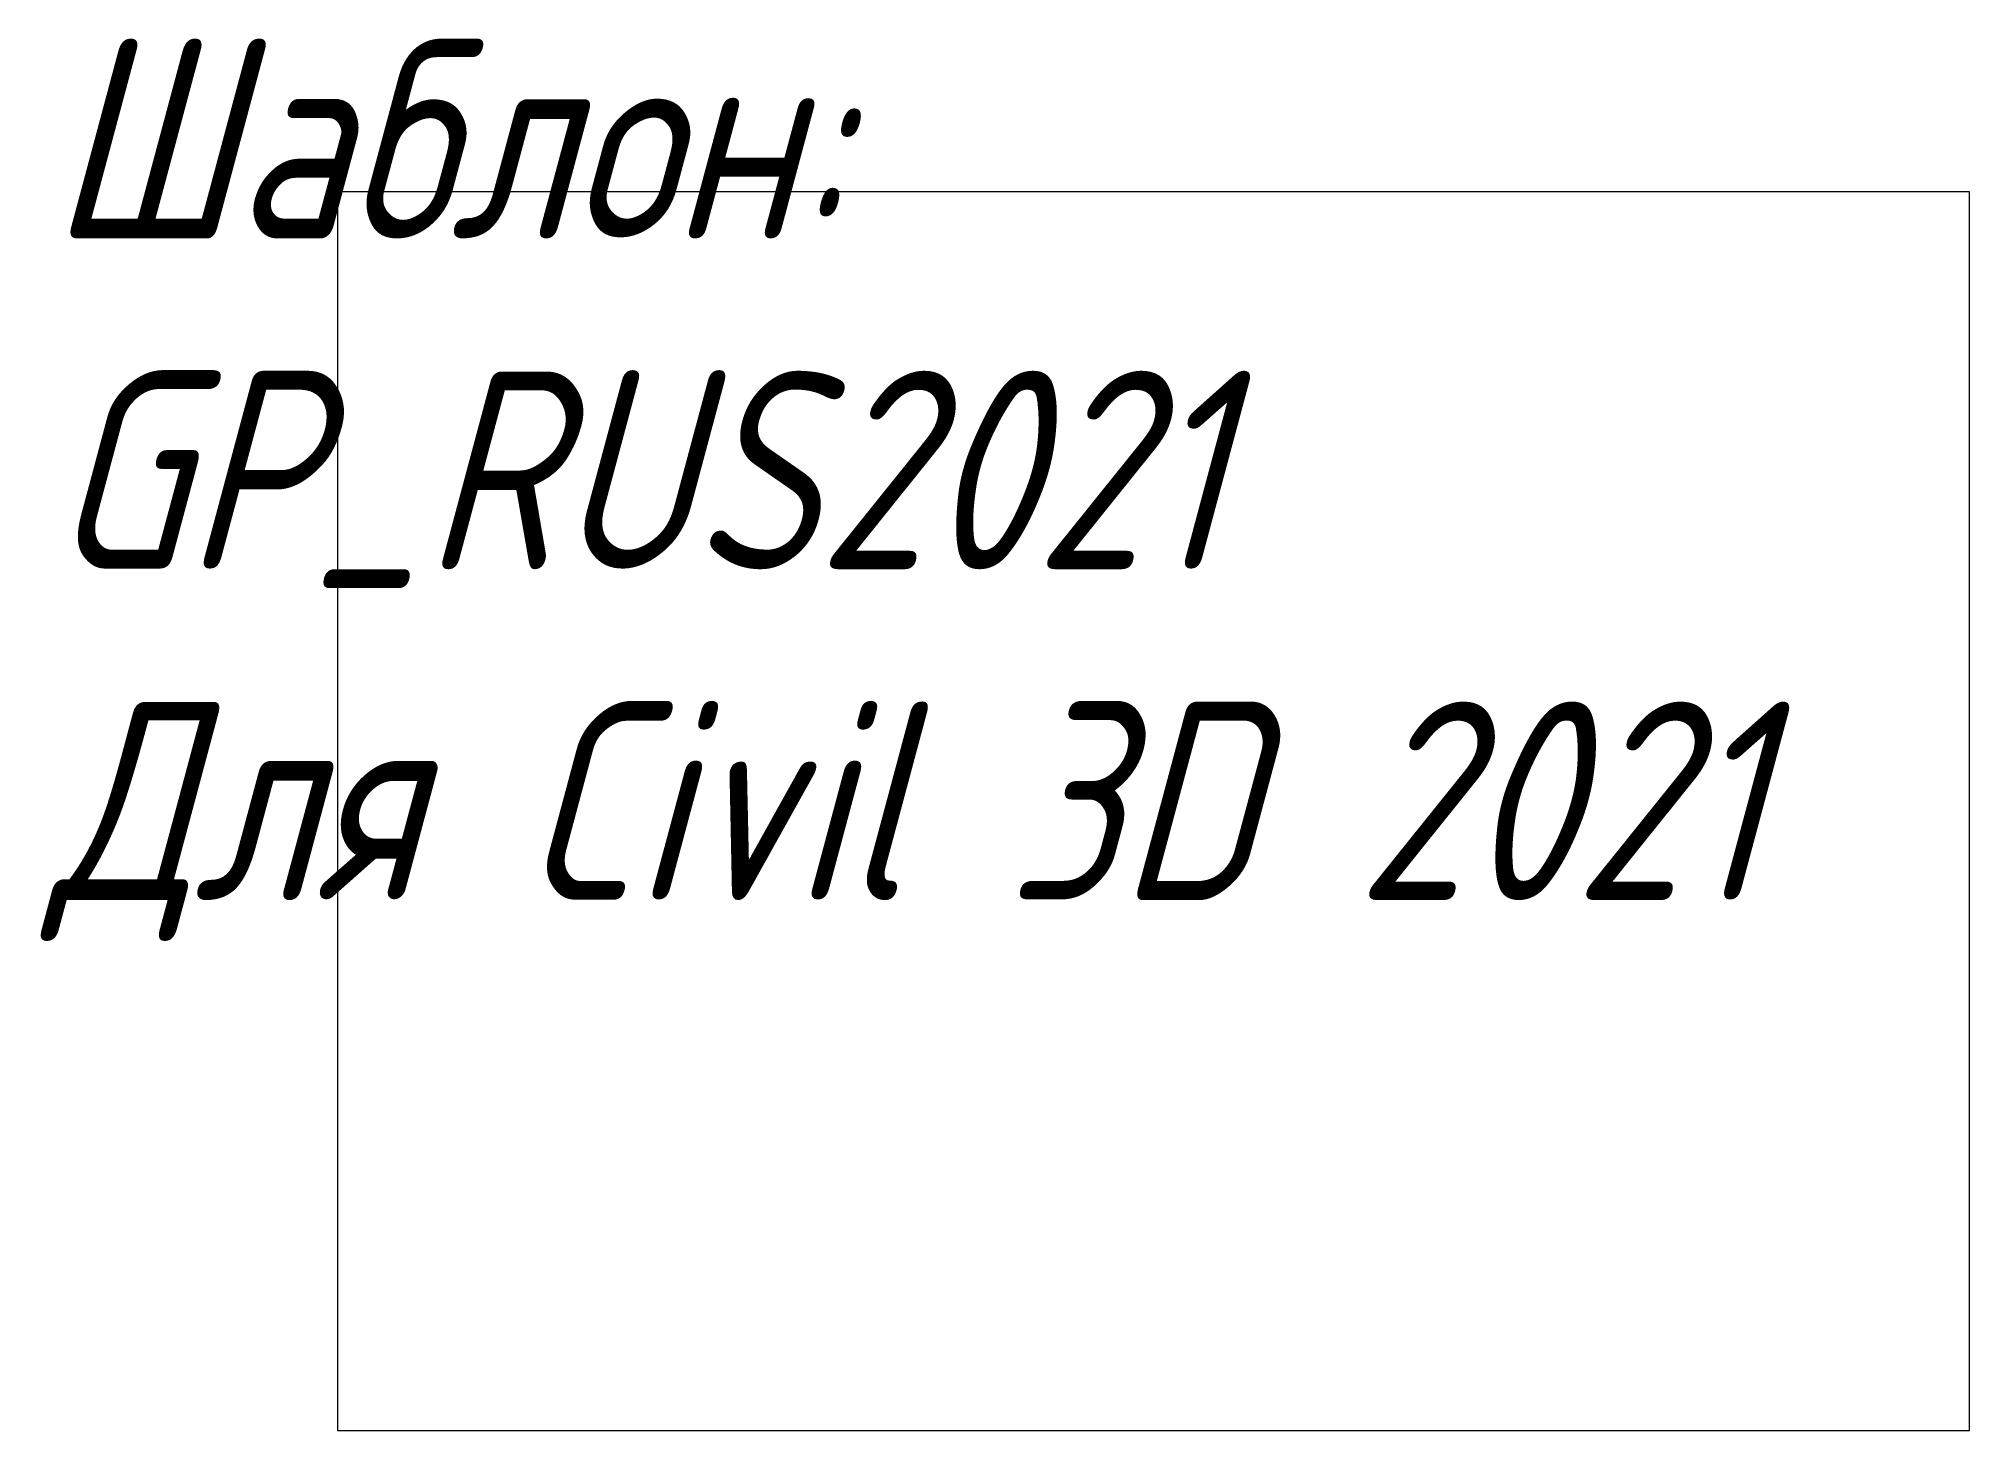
# Paper-space layout 'Лист1' of a CAD drawing. Header units: metres. Extents: x -12 to 231, y 20 to 195.
import ezdxf

# ---------------------------------------------------------------- set-up
doc = ezdxf.new("R2010")
doc.units = ezdxf.units.M
doc.styles.add('Ck_rus', font='isocpeur.ttf', dxfattribs={"width": 0.8, "oblique": 15, "height": 2.5})

psp = doc.layouts.new('Лист1')

# ---------------------------------------------------------------- texts
at = {"linetype": 'Continuous', "insert": (-10.59, 194.65), "char_height": 25, "attachment_point": 1, "style": 'Ck_rus'}
psp.add_mtext_dynamic_manual_height_columns('Шаблон: \\PGP_RUS2021\\PДля Civil 3D 2021', width=285.1898, gutter_width=12.5, heights=[156], dxfattribs=at)

# ---------------------------------------------------------------- viewports
at = {"layer": '0'}
psp.add_viewport(center=(128.5, 97.5), size=(205.6, 156), view_center_point=(4412.89, 1061.37), view_height=242.9066, dxfattribs=at)

doc.saveas('drawing.dxf')
